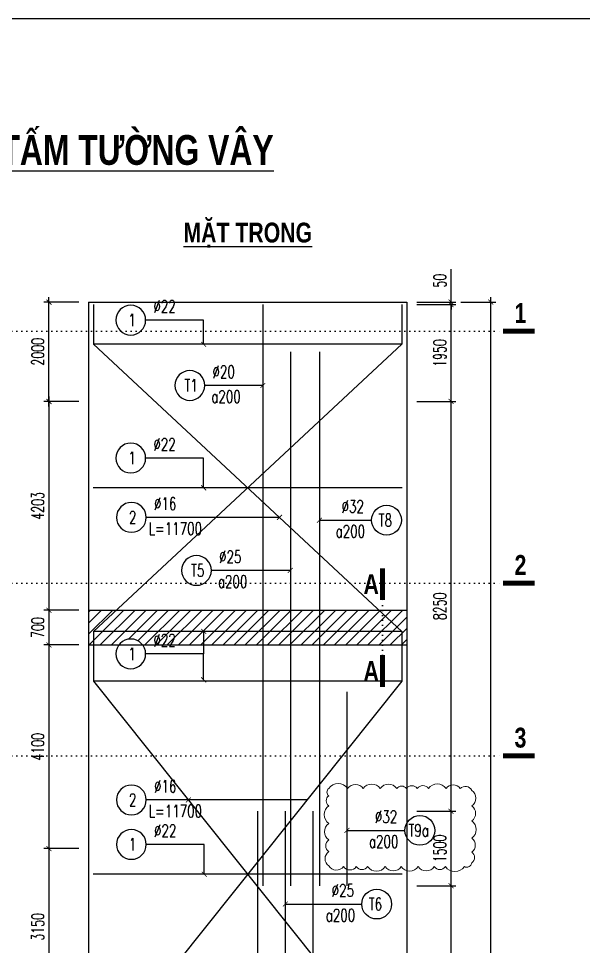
# Model space of a CAD drawing. Header units: millimetres. Extents: x -143570 to 58447, y -1448440 to -1202244.
# Drawn here: x -100373 to -89001, y -1401782 to -1383100 of the extents above; entities that cross this region are included whole.
import ezdxf
from ezdxf.enums import TextEntityAlignment as Align

# ---------------------------------------------------------------- set-up
doc = ezdxf.new("R2010")
doc.units = ezdxf.units.MM
doc.header["$LTSCALE"] = 30
doc.header["$PDMODE"] = 3
doc.linetypes.add('DOT', pattern=[0.25, 0, -0.25])
doc.layers.get('0').update_dxf_attribs({"lineweight": 9})
doc.layers.get('Defpoints').update_dxf_attribs({"lineweight": 9})
for name, color, linetype in [('ccu11-Chidan', 9, 'Continuous'), ('ccu11-Cotthep', 9, 'Continuous'), ('ccu11-Dim', 8, 'Continuous'), ('ccu11-Hatch', 8, 'Continuous'), ('ccu11-Manh', 8, 'Continuous'), ('ccu11-Text', 31, 'Continuous'), ('ccu11-Thay', 7, 'Continuous'), ('ccu11-Thep', 4, 'Continuous'), ('ccu11-Thepdai', 6, 'Continuous')]:
    doc.layers.add(name, color=color, linetype=linetype)
doc.styles.add('ccu11-dim', font='vnsimli.shx', dxfattribs={"width": 0.65, "bigfont": 'bigfont.shx'})
doc.styles.add('ccu11-VnAvH-B', font='')
doc.styles.add('ccu11-vnsimple', font='vnsimple.shx', dxfattribs={"bigfont": 'bigfont.shx'})
doc.styles.add('ccu11_simli', font='vnsimli.shx', dxfattribs={"width": 0.8})
doc.styles.add('VnHelvetlnsH', font='')
doc.styles.get('ccu11-VnAvH-B').set_extended_font_data('.VnAvantH', bold=True)
doc.styles.get('VnHelvetlnsH').set_extended_font_data('.VnHelvetInsH', bold=True)
doc.dimstyles.new('ccu11-100', dxfattribs={"dimscale": 100, "dimtxt": 2.5, "dimasz": 1, "dimexe": 1, "dimexo": 2, "dimgap": 1, "dimtad": 1, "dimdec": 0, "dimdsep": 46, "dimtxsty": 'ccu11-dim', "dimblk": 'ARCHTICK', "dimcen": -1, "dimdle": 1, "dimclrd": 256, "dimclre": 256, "dimclrt": 3, "dimadec": 0, "dimazin": 2, "dimtfac": 0.1, "dimtdec": 0, "dimtmove": 0, "dimatfit": 1, "dimldrblk": 'ARCHTICK', "dimfxl": 1, "dimtvp": 0.833333, "dimtolj": 1, "dimtzin": 12, "dimarcsym": 0})

# ---------------------------------------------------------------- blocks, each defined once
blk = doc.blocks.new('_ARCHTICK')
at = {"color": 0, "linetype": 'ByBlock', "const_width": 0.15}
blk.add_lwpolyline([(-0.5, -0.5), (0.5, 0.5)], dxfattribs=at)
blk = doc.blocks.new('*D383')
at = {"layer": 'ccu11-Dim', "lineweight": -2, "transparency": 16777216}
for p, q in [((-99161, -1390809), (-99861, -1390809)), ((-99761, -1390709), (-99761, -1395112)), ((-99162, -1395012), (-99861, -1395012))]:
    blk.add_line(p, q, dxfattribs=at)
at = {"layer": 'Defpoints', "color": 0, "transparency": 16777216}
for p in [(-98961, -1390809), (-99761, -1395012), (-98962, -1395012)]:
    blk.add_point(p, dxfattribs=at)
at = {"layer": 'ccu11-Dim', "lineweight": -2, "transparency": 16777216, "xscale": 100, "yscale": 100, "zscale": 100}
for p, rotation in [((-99761, -1390809), 90), ((-99761, -1395012), 270)]:
    blk.add_blockref('_ARCHTICK', p, dxfattribs=dict(at, rotation=rotation))
at = {"layer": 'ccu11-Dim', "color": 3, "transparency": 16777216, "insert": (-99986, -1392910), "char_height": 250, "attachment_point": 5, "rotation": 90, "style": 'ccu11-dim'}
blk.add_mtext('\\A1;4203', dxfattribs=at)
blk = doc.blocks.new('*D384')
at = {"layer": 'ccu11-Dim', "lineweight": -2, "transparency": 16777216}
for p, q in [((-91667, -1388809), (-91667, -1388145)), ((-92355, -1388809), (-91567, -1388809)), ((-91667, -1388859), (-91667, -1388809)), ((-92355, -1388859), (-91567, -1388859)), ((-91667, -1388859), (-91667, -1388959))]:
    blk.add_line(p, q, dxfattribs=at)
at = {"layer": 'Defpoints', "color": 0, "transparency": 16777216}
for p in [(-92555, -1388809), (-91667, -1388809), (-92555, -1388859)]:
    blk.add_point(p, dxfattribs=at)
at = {"layer": 'ccu11-Dim', "lineweight": -2, "transparency": 16777216, "xscale": 100, "yscale": 100, "zscale": 100}
for p, rotation in [((-91667, -1388809), 270), ((-91667, -1388859), 90)]:
    blk.add_blockref('_ARCHTICK', p, dxfattribs=dict(at, rotation=rotation))
at = {"layer": 'ccu11-Dim', "color": 3, "transparency": 16777216, "insert": (-91892, -1388377), "char_height": 250, "attachment_point": 5, "rotation": 90, "style": 'ccu11-dim'}
blk.add_mtext('\\A1;50', dxfattribs=at)
blk = doc.blocks.new('*D385')
at = {"layer": 'ccu11-Dim', "lineweight": -2, "transparency": 16777216}
for p, q in [((-91467, -1388809), (-90767, -1388809)), ((-90867, -1424908), (-90867, -1388709)), ((-91467, -1424808), (-90767, -1424808))]:
    blk.add_line(p, q, dxfattribs=at)
at = {"layer": 'Defpoints', "color": 0, "transparency": 16777216}
for p in [(-91667, -1388809), (-90867, -1388809), (-91667, -1424808)]:
    blk.add_point(p, dxfattribs=at)
at = {"layer": 'ccu11-Dim', "lineweight": -2, "transparency": 16777216, "xscale": 100, "yscale": 100, "zscale": 100}
for p, rotation in [((-90867, -1388809), 90), ((-90867, -1424808), 270)]:
    blk.add_blockref('_ARCHTICK', p, dxfattribs=dict(at, rotation=rotation))
at = {"layer": 'ccu11-Dim', "color": 3, "transparency": 16777216, "insert": (-91092, -1406809), "char_height": 250, "attachment_point": 5, "rotation": 90, "style": 'ccu11-dim'}
blk.add_mtext('\\A1;36000', dxfattribs=at)
blk = doc.blocks.new('SHD')
at = {"layer": 'ccu11-Cotthep'}
blk.add_circle((300, 0), 300, dxfattribs=at)
at = {"layer": 'ccu11-Cotthep', "color": 31, "style": 'ccu11_simli', "width": 0.8}
blk.add_attdef('DK', text='', height=250, dxfattribs=at).set_placement((-101, 65), align=Align.BOTTOM_RIGHT)
blk.add_attdef('KH', text='', height=250, dxfattribs=at).set_placement((300, 0), align=Align.MIDDLE)
blk.add_attdef('KC', text='', height=250, dxfattribs=at).set_placement((-101, -142), align=Align.TOP_RIGHT)
blk = doc.blocks.new('*D340')
at = {"layer": 'ccu11-Dim', "lineweight": -2, "transparency": 16777216}
for p, q in [((-99162, -1395712), (-99861, -1395712)), ((-99761, -1395612), (-99761, -1399912)), ((-99161, -1399812), (-99861, -1399812))]:
    blk.add_line(p, q, dxfattribs=at)
at = {"layer": 'Defpoints', "color": 0, "transparency": 16777216}
for p in [(-98962, -1395712), (-99761, -1399812), (-98961, -1399812)]:
    blk.add_point(p, dxfattribs=at)
at = {"layer": 'ccu11-Dim', "lineweight": -2, "transparency": 16777216, "xscale": 100, "yscale": 100, "zscale": 100}
for p, rotation in [((-99761, -1395712), 90), ((-99761, -1399812), 270)]:
    blk.add_blockref('_ARCHTICK', p, dxfattribs=dict(at, rotation=rotation))
at = {"layer": 'ccu11-Dim', "color": 3, "transparency": 16777216, "insert": (-99986, -1397762), "char_height": 250, "attachment_point": 5, "rotation": 90, "style": 'ccu11-dim'}
blk.add_mtext('\\A1;4100', dxfattribs=at)
blk = doc.blocks.new('*D341')
at = {"layer": 'ccu11-Dim', "lineweight": -2, "transparency": 16777216}
for p, q in [((-99161, -1388809), (-99861, -1388809)), ((-99761, -1390909), (-99761, -1388709)), ((-99161, -1390809), (-99861, -1390809))]:
    blk.add_line(p, q, dxfattribs=at)
at = {"layer": 'Defpoints', "color": 0, "transparency": 16777216}
for p in [(-99761, -1388809), (-98961, -1388809), (-98961, -1390809)]:
    blk.add_point(p, dxfattribs=at)
at = {"layer": 'ccu11-Dim', "lineweight": -2, "transparency": 16777216, "xscale": 100, "yscale": 100, "zscale": 100}
for p, rotation in [((-99761, -1388809), 90), ((-99761, -1390809), 270)]:
    blk.add_blockref('_ARCHTICK', p, dxfattribs=dict(at, rotation=rotation))
at = {"layer": 'ccu11-Dim', "color": 3, "transparency": 16777216, "insert": (-99986, -1389809), "char_height": 250, "attachment_point": 5, "rotation": 90, "style": 'ccu11-dim'}
blk.add_mtext('\\A1;2000', dxfattribs=at)
blk = doc.blocks.new('*D342')
at = {"layer": 'ccu11-Dim', "lineweight": -2, "transparency": 16777216}
for p, q in [((-99761, -1394912), (-99761, -1395812)), ((-99162, -1395012), (-99861, -1395012)), ((-99162, -1395712), (-99861, -1395712))]:
    blk.add_line(p, q, dxfattribs=at)
at = {"layer": 'Defpoints', "color": 0, "transparency": 16777216}
for p in [(-98962, -1395012), (-99761, -1395712), (-98962, -1395712)]:
    blk.add_point(p, dxfattribs=at)
at = {"layer": 'ccu11-Dim', "lineweight": -2, "transparency": 16777216, "xscale": 100, "yscale": 100, "zscale": 100}
for p, rotation in [((-99761, -1395012), 90), ((-99761, -1395712), 270)]:
    blk.add_blockref('_ARCHTICK', p, dxfattribs=dict(at, rotation=rotation))
at = {"layer": 'ccu11-Dim', "color": 3, "transparency": 16777216, "insert": (-99986, -1395362), "char_height": 250, "attachment_point": 5, "rotation": 90, "style": 'ccu11-dim'}
blk.add_mtext('\\A1;700', dxfattribs=at)
blk = doc.blocks.new('*D343')
at = {"layer": 'ccu11-Dim', "lineweight": -2, "transparency": 16777216}
for p, q in [((-99161, -1399812), (-99861, -1399812)), ((-99761, -1399712), (-99761, -1403062)), ((-99161, -1402962), (-99861, -1402962))]:
    blk.add_line(p, q, dxfattribs=at)
at = {"layer": 'Defpoints', "color": 0, "transparency": 16777216}
for p in [(-98961, -1399812), (-99761, -1402962), (-98961, -1402962)]:
    blk.add_point(p, dxfattribs=at)
at = {"layer": 'ccu11-Dim', "lineweight": -2, "transparency": 16777216, "xscale": 100, "yscale": 100, "zscale": 100}
for p, rotation in [((-99761, -1399812), 90), ((-99761, -1402962), 270)]:
    blk.add_blockref('_ARCHTICK', p, dxfattribs=dict(at, rotation=rotation))
at = {"layer": 'ccu11-Dim', "color": 3, "transparency": 16777216, "insert": (-99986, -1401387), "char_height": 250, "attachment_point": 5, "rotation": 90, "style": 'ccu11-dim'}
blk.add_mtext('\\A1;3150', dxfattribs=at)
blk = doc.blocks.new('*D354')
at = {"layer": 'ccu11-Dim', "lineweight": -2, "transparency": 16777216}
for p, q in [((-92355, -1400559), (-91567, -1400559)), ((-91667, -1409359), (-91667, -1400459)), ((-92355, -1409259), (-91567, -1409259))]:
    blk.add_line(p, q, dxfattribs=at)
at = {"layer": 'Defpoints', "color": 0, "transparency": 16777216}
for p in [(-92555, -1400559), (-91667, -1400559), (-92555, -1409259)]:
    blk.add_point(p, dxfattribs=at)
at = {"layer": 'ccu11-Dim', "lineweight": -2, "transparency": 16777216, "xscale": 100, "yscale": 100, "zscale": 100}
for p, rotation in [((-91667, -1400559), 90), ((-91667, -1409259), 270)]:
    blk.add_blockref('_ARCHTICK', p, dxfattribs=dict(at, rotation=rotation))
at = {"layer": 'ccu11-Dim', "color": 3, "transparency": 16777216, "insert": (-91892, -1404909), "char_height": 250, "attachment_point": 5, "rotation": 90, "style": 'ccu11-dim'}
blk.add_mtext('\\A1;8700', dxfattribs=at)
blk = doc.blocks.new('*D355')
at = {"layer": 'ccu11-Dim', "lineweight": -2, "transparency": 16777216}
for p, q in [((-92355, -1399059), (-91567, -1399059)), ((-91667, -1400659), (-91667, -1398959)), ((-92355, -1400559), (-91567, -1400559))]:
    blk.add_line(p, q, dxfattribs=at)
at = {"layer": 'Defpoints', "color": 0, "transparency": 16777216}
for p in [(-92555, -1399059), (-91667, -1399059), (-92555, -1400559)]:
    blk.add_point(p, dxfattribs=at)
at = {"layer": 'ccu11-Dim', "lineweight": -2, "transparency": 16777216, "xscale": 100, "yscale": 100, "zscale": 100}
for p, rotation in [((-91667, -1399059), 90), ((-91667, -1400559), 270)]:
    blk.add_blockref('_ARCHTICK', p, dxfattribs=dict(at, rotation=rotation))
at = {"layer": 'ccu11-Dim', "color": 3, "transparency": 16777216, "insert": (-91892, -1399809), "char_height": 250, "attachment_point": 5, "rotation": 90, "style": 'ccu11-dim'}
blk.add_mtext('\\A1;1500', dxfattribs=at)
blk = doc.blocks.new('*D356')
at = {"layer": 'ccu11-Dim', "lineweight": -2, "transparency": 16777216}
for p, q in [((-92355, -1390809), (-91567, -1390809)), ((-91667, -1399159), (-91667, -1390709)), ((-92355, -1399059), (-91567, -1399059))]:
    blk.add_line(p, q, dxfattribs=at)
at = {"layer": 'Defpoints', "color": 0, "transparency": 16777216}
for p in [(-92555, -1390809), (-91667, -1390809), (-92555, -1399059)]:
    blk.add_point(p, dxfattribs=at)
at = {"layer": 'ccu11-Dim', "lineweight": -2, "transparency": 16777216, "xscale": 100, "yscale": 100, "zscale": 100}
for p, rotation in [((-91667, -1390809), 90), ((-91667, -1399059), 270)]:
    blk.add_blockref('_ARCHTICK', p, dxfattribs=dict(at, rotation=rotation))
at = {"layer": 'ccu11-Dim', "color": 3, "transparency": 16777216, "insert": (-91892, -1394934), "char_height": 250, "attachment_point": 5, "rotation": 90, "style": 'ccu11-dim'}
blk.add_mtext('\\A1;8250', dxfattribs=at)
blk = doc.blocks.new('*D357')
at = {"layer": 'ccu11-Dim', "lineweight": -2, "transparency": 16777216}
for p, q in [((-91667, -1390909), (-91667, -1388759)), ((-92355, -1388859), (-91567, -1388859)), ((-92355, -1390809), (-91567, -1390809))]:
    blk.add_line(p, q, dxfattribs=at)
at = {"layer": 'Defpoints', "color": 0, "transparency": 16777216}
for p in [(-92555, -1388859), (-91667, -1388859), (-92555, -1390809)]:
    blk.add_point(p, dxfattribs=at)
at = {"layer": 'ccu11-Dim', "lineweight": -2, "transparency": 16777216, "xscale": 100, "yscale": 100, "zscale": 100}
for p, rotation in [((-91667, -1388859), 90), ((-91667, -1390809), 270)]:
    blk.add_blockref('_ARCHTICK', p, dxfattribs=dict(at, rotation=rotation))
at = {"layer": 'ccu11-Dim', "color": 3, "transparency": 16777216, "insert": (-91892, -1389834), "char_height": 250, "attachment_point": 5, "rotation": 90, "style": 'ccu11-dim'}
blk.add_mtext('\\A1;1950', dxfattribs=at)
blk = doc.blocks.new('*U9')
at = {"color": 3, "linetype": 'DOT', "ltscale": 10}
blk.add_line((0, 451), (0, 1283), dxfattribs=at)
at = {"color": 4, "const_width": 75}
for points in [[(0, 1763), (0, 1283)], [(0, 451), (0, -29)]]:
    blk.add_lwpolyline(points, dxfattribs=at)
at = {"color": 31, "style": 'VnHelvetlnsH'}
for tag, p in [('MC1', (-172, 1523)), ('MC2', (-172, 211))]:
    blk.add_attdef(tag, text='', height=300, dxfattribs=at).set_placement(p, align=Align.MIDDLE_CENTER)
blk = doc.blocks.new('*U271')
at = {"color": 3, "linetype": 'DOT', "ltscale": 10}
blk.add_line((-2125, 0), (12722, 0), dxfattribs=at)
at = {"color": 4, "const_width": 75}
for points in [[(-2605, 0), (-2125, 0)], [(12722, 0), (13201, 0)]]:
    blk.add_lwpolyline(points, dxfattribs=at)
at = {"color": 31, "style": 'VnHelvetlnsH'}
for tag, p in [('MC3', (-2341, 274)), ('MC4', (12985, 274))]:
    blk.add_attdef(tag, text='', height=300, dxfattribs=at).set_placement(p, align=Align.MIDDLE_CENTER)

msp = doc.modelspace()

# ---------------------------------------------------------------- hatches: boundary and pattern name
at = {"layer": 'ccu11-Hatch'}
h = msp.add_hatch(dxfattribs=at)
h.set_pattern_fill('ANSI31', color=256, scale=50)
h.set_pattern_definition([(45, (0, -173330.72), (-112.253202, 112.253202), [])])
h.paths.add_polyline_path([(-98403.64, -1395011.92), (-98961.46, -1395011.92), (-98961.46, -1395711.92), (-98861.46, -1395711.92), (-98861.46, -1395638.4), (-98861.46, -1395438.27)])
h.paths.add_polyline_path([(-95456.26, -1395438.27), (-98861.46, -1395438.27), (-98861.46, -1395711.92), (-98354.43, -1395711.92, -0.5002289), (-97874.29, -1395711.92), (-95456.26, -1395711.92)])
h.paths.add_polyline_path([(-95456.26, -1395011.92), (-98403.64, -1395011.92), (-98861.46, -1395438.27), (-95456.26, -1395438.27)])
h.paths.add_polyline_path([(-94901.26, -1395011.92), (-95456.26, -1395011.92), (-95456.26, -1395438.27), (-94901.26, -1395438.27)])
h.paths.add_polyline_path([(-94901.26, -1395438.27), (-95456.26, -1395438.27), (-95456.26, -1395711.92), (-94901.26, -1395711.92)])
h.paths.add_polyline_path([(-92655.26, -1395438.27), (-94901.26, -1395438.27), (-94901.26, -1395711.92), (-92655.26, -1395711.92), (-92655.26, -1395638.4)])
h.paths.add_polyline_path([(-93113.08, -1395011.92), (-94901.26, -1395011.92), (-94901.26, -1395438.27), (-92655.26, -1395438.27)])
h.paths.add_polyline_path([(-92555.26, -1395011.92), (-93113.08, -1395011.92), (-92655.26, -1395438.27), (-92655.26, -1395711.92), (-92555.26, -1395711.92)])
h.paths.add_polyline_path([(-94511.75, -1395497.33), (-93811.75, -1395497.33), (-93811.75, -1395122.33), (-94511.75, -1395122.33)], flags=9)
h.paths.add_polyline_path([(-93654, -1395272.33), (-93262.34, -1395272.33), (-93262.34, -1394897.33), (-93654, -1394897.33)], flags=9)

# ---------------------------------------------------------------- linework, layer by layer
at = {"layer": 'ccu11-Thay'}
for p, q in [((-98961.46, -1388808.59), (-98961.46, -1424808.63)), ((-98961.46, -1388808.59), (-92555.26, -1388808.59)), ((-92555.26, -1388808.59), (-92555.26, -1424808.63)), ((-98961.53, -1395011.92), (-92555.26, -1395011.92)), ((-98961.53, -1395711.92), (-92555.26, -1395711.92))]:
    msp.add_line(p, q, dxfattribs=at)
msp.add_lwpolyline([(-138866.43, -1383099.81), (-46466.43, -1383099.81), (-46466.43, -1448439.81), (-138866.43, -1448439.81)], close=True, dxfattribs=at)
at = {"layer": 'ccu11-Thep'}
for p, q in [((-95456.26, -1388858.59), (-95456.26, -1400558.59)), ((-94901.26, -1389808.59), (-94901.26, -1400558.59)), ((-94316.76, -1389808.59), (-94316.76, -1400558.59)), ((-94446.26, -1399058.59), (-94446.26, -1410758.59))]:
    msp.add_line(p, q, dxfattribs=at)
for points in [[(-93761.76, -1396658.59), (-93761.76, -1400558.59)], [(-95556.26, -1410758.59), (-95556.26, -1399058.59)], [(-95001.26, -1410758.59), (-95001.26, -1399058.59)]]:
    msp.add_lwpolyline(points, dxfattribs=at)
at = {"layer": 'ccu11-Thepdai', "ltscale": 25}
for p, q in [((-92655.26, -1389658.67), (-98861.46, -1389658.67)), ((-92648.88, -1392548.47), (-98867.84, -1392548.47)), ((-92655.26, -1395438.27), (-98861.46, -1395438.27)), ((-92655.26, -1396438.27), (-98861.46, -1396438.27)), ((-92648.88, -1400328.07), (-98867.84, -1400328.07))]:
    msp.add_line(p, q, dxfattribs=at)
for points in [[(-98861.46, -1388858.81), (-98861.46, -1389658.67), (-92655.26, -1395438.27), (-92655.26, -1396438.27)], [(-92655.26, -1388858.81), (-92655.26, -1389658.67), (-98861.46, -1395438.27), (-98861.46, -1396238.27)], [(-98861.46, -1395638.4), (-98861.46, -1396438.27), (-92655.26, -1404217.86), (-92655.26, -1405017.86)], [(-92655.26, -1395638.4), (-92655.26, -1396438.27), (-98861.46, -1404217.86), (-98861.46, -1405017.86)]]:
    msp.add_lwpolyline(points, dxfattribs=at)
at = {"layer": 'Defpoints', "color": 1}
msp.add_lwpolyline([(-94128.07, -1398602.06, -0.52056705), (-93748.3, -1398602.06, -0.52056705), (-93433.97, -1398602.06, -0.52056705), (-93093.92, -1398602.06, -0.52056705), (-92757.36, -1398602.06, -0.52056705), (-92565.05, -1398602.06, -0.52056705), (-92346.67, -1398602.06, -0.52056705), (-92118.01, -1398602.06, -0.52056705), (-91767.14, -1398602.06, -0.52056705), (-91481.24, -1398602.06, -0.52056705), (-91249.87, -1398640.07, -0.52056705), (-91249.87, -1398952.33, -0.52056705), (-91249.87, -1399254.98, -0.52056705), (-91249.87, -1399604.67, -0.52056705), (-91249.87, -1399880.72, -0.52056705), (-91249.87, -1400096.73, -0.52056705), (-91397.67, -1400175.31, -0.52056705), (-91779.92, -1400175.31, -0.52056705), (-92004.35, -1400175.31, -0.52056705), (-92329.04, -1400175.31, -0.52056705), (-92668.36, -1400175.31, -0.52056705), (-92989.86, -1400175.31, -0.52056705), (-93345.74, -1400175.31, -0.52056705), (-93574.28, -1400175.31, -0.52056705), (-93829.84, -1400175.31, -0.52056705), (-94128.07, -1400159.35, -0.52056705), (-94128.07, -1399872.4, -0.52056705), (-94128.07, -1399636.69, -0.52056705), (-94128.07, -1399307.46, -0.52056705), (-94128.07, -1398948.92, -0.52056705), (-94128.07, -1398747.69, -0.52056705)], format="xyb", close=True, dxfattribs=at)

# ---------------------------------------------------------------- block references
at = {"layer": 'ccu11-Chidan'}
ref = msp.add_blockref('*U271', (-107582.93, -1389395.57), dxfattribs=dict(at, xscale=1.333333333335759, yscale=1.333333333335759, zscale=1.333333333335759))
ref.add_attrib('MC4', '1', dxfattribs={"layer": '0', "color": 31, "height": 400, "style": 'ccu11-VnAvH-B', "width": 0.8}).set_placement((-90269.21, -1389030.04), align=Align.MIDDLE_CENTER)
ref.add_attrib('MC3', '1', dxfattribs={"layer": '0', "color": 31, "height": 400, "style": 'ccu11-VnAvH-B', "width": 0.8}).set_placement((-110704.28, -1389030.04), align=Align.MIDDLE_CENTER)
ref = msp.add_blockref('*U271', (-107582.93, -1394466.5), dxfattribs=dict(at, xscale=1.333333333335759, yscale=1.333333333335759, zscale=1.333333333335759))
ref.add_attrib('MC4', '2', dxfattribs={"layer": '0', "color": 31, "height": 400, "style": 'ccu11-VnAvH-B', "width": 0.8}).set_placement((-90269.21, -1394100.97), align=Align.MIDDLE_CENTER)
ref.add_attrib('MC3', '2', dxfattribs={"layer": '0', "color": 31, "height": 400, "style": 'ccu11-VnAvH-B', "width": 0.8}).set_placement((-110704.28, -1394100.97), align=Align.MIDDLE_CENTER)
ref = msp.add_blockref('*U9', (-93044.28, -1396517.99), dxfattribs=dict(at, xscale=1.333333333335759, yscale=1.333333333335759, zscale=1.333333333335759))
ref.add_attrib('MC2', 'A', dxfattribs={"layer": '0', "color": 31, "height": 400, "style": 'ccu11-VnAvH-B', "width": 0.8}).set_placement((-93274.09, -1396236.24), align=Align.MIDDLE_CENTER)
ref.add_attrib('MC1', 'A', dxfattribs={"layer": '0', "color": 31, "height": 400, "style": 'ccu11-VnAvH-B', "width": 0.8}).set_placement((-93274.09, -1394486.86), align=Align.MIDDLE_CENTER)
ref = msp.add_blockref('*U271', (-107582.93, -1397942.78), dxfattribs=dict(at, xscale=1.333333333335759, yscale=1.333333333335759, zscale=1.333333333335759))
ref.add_attrib('MC4', '3', dxfattribs={"layer": '0', "color": 31, "height": 400, "style": 'ccu11-VnAvH-B', "width": 0.8}).set_placement((-90269.21, -1397577.25), align=Align.MIDDLE_CENTER)
ref.add_attrib('MC3', '3', dxfattribs={"layer": '0', "color": 31, "height": 400, "style": 'ccu11-VnAvH-B', "width": 0.8}).set_placement((-110704.28, -1397577.25), align=Align.MIDDLE_CENTER)
at = {"layer": 'ccu11-Cotthep'}
ref = msp.add_blockref('SHD', (-97814.39, -1389171.27), dxfattribs=dict(at, xscale=-1))
ref.add_attrib('KH', '1', dxfattribs={"color": 31, "height": 250, "style": 'ccu11-vnsimple', "width": 0.7}).set_placement((-98089.39, -1389171.27), align=Align.MIDDLE_CENTER)
ref.add_attrib('DK', '`22', dxfattribs={"color": 31, "height": 250, "style": 'ccu11-vnsimple', "width": 0.7}).set_placement((-97433.6, -1389096.27), align=Align.BOTTOM_CENTER)
ref = msp.add_blockref('SHD', (-96624.35, -1390486.84), dxfattribs=dict(at, xscale=-1))
ref.add_attrib('KH', 'T1', dxfattribs={"color": 31, "height": 250, "style": 'ccu11-vnsimple', "width": 0.7}).set_placement((-96899.35, -1390486.84), align=Align.MIDDLE_CENTER)
ref.add_attrib('KC', 'a200', dxfattribs={"color": 31, "height": 250, "style": 'ccu11-vnsimple', "width": 0.7}).set_placement((-96195.77, -1390586.84), align=Align.TOP_CENTER)
ref.add_attrib('DK', '`20', dxfattribs={"color": 31, "height": 250, "style": 'ccu11-vnsimple', "width": 0.7}).set_placement((-96243.57, -1390411.84), align=Align.BOTTOM_CENTER)
ref = msp.add_blockref('SHD', (-97814.36, -1391948.07), dxfattribs=dict(at, xscale=-1))
ref.add_attrib('KH', '1', dxfattribs={"color": 31, "height": 250, "style": 'ccu11-vnsimple', "width": 0.7}).set_placement((-98089.36, -1391948.07), align=Align.MIDDLE_CENTER)
ref.add_attrib('DK', '`22', dxfattribs={"color": 31, "height": 250, "style": 'ccu11-vnsimple', "width": 0.7}).set_placement((-97433.58, -1391873.07), align=Align.BOTTOM_CENTER)
ref = msp.add_blockref('SHD', (-97801.4, -1393143.05), dxfattribs=dict(at, xscale=-1))
ref.add_attrib('KH', '2', dxfattribs={"color": 31, "height": 250, "style": 'ccu11-vnsimple', "width": 0.7}).set_placement((-98076.4, -1393143.05), align=Align.MIDDLE_CENTER)
ref.add_attrib('KC', 'L=11700', dxfattribs={"color": 31, "height": 250, "style": 'ccu11-vnsimple', "width": 0.7}).set_placement((-97215.49, -1393243.05), align=Align.TOP_CENTER)
ref.add_attrib('DK', '`16', dxfattribs={"color": 31, "height": 250, "style": 'ccu11-vnsimple', "width": 0.7}).set_placement((-97420.62, -1393068.05), align=Align.BOTTOM_CENTER)
ref = msp.add_blockref('SHD', (-93264.55, -1393198.99), dxfattribs=at)
ref.add_attrib('KH', 'T8', dxfattribs={"color": 31, "height": 250, "style": 'ccu11-vnsimple', "width": 0.7}).set_placement((-92989.55, -1393198.99), align=Align.MIDDLE_CENTER)
ref.add_attrib('KC', 'a200', dxfattribs={"color": 31, "height": 250, "style": 'ccu11-vnsimple', "width": 0.7}).set_placement((-93693.13, -1393298.99), align=Align.TOP_CENTER)
ref.add_attrib('DK', '`32', dxfattribs={"color": 31, "height": 250, "style": 'ccu11-vnsimple', "width": 0.7}).set_placement((-93645.33, -1393123.99), align=Align.BOTTOM_CENTER)
ref = msp.add_blockref('SHD', (-96491.91, -1394210.91), dxfattribs=dict(at, xscale=-1))
ref.add_attrib('KH', 'T5', dxfattribs={"color": 31, "height": 250, "style": 'ccu11-vnsimple', "width": 0.7}).set_placement((-96766.91, -1394210.91), align=Align.MIDDLE_CENTER)
ref.add_attrib('KC', 'a200', dxfattribs={"color": 31, "height": 250, "style": 'ccu11-vnsimple', "width": 0.7}).set_placement((-96063.33, -1394310.91), align=Align.TOP_CENTER)
ref.add_attrib('DK', '`25', dxfattribs={"color": 31, "height": 250, "style": 'ccu11-vnsimple', "width": 0.7}).set_placement((-96111.12, -1394135.91), align=Align.BOTTOM_CENTER)
ref = msp.add_blockref('SHD', (-97814.36, -1395891.83), dxfattribs=dict(at, xscale=-1))
ref.add_attrib('KH', '1', dxfattribs={"color": 31, "height": 250, "style": 'ccu11-vnsimple', "width": 0.7}).set_placement((-98089.36, -1395891.83), align=Align.MIDDLE_CENTER)
ref.add_attrib('DK', '`22', dxfattribs={"color": 31, "height": 250, "style": 'ccu11-vnsimple', "width": 0.7}).set_placement((-97433.58, -1395816.83), align=Align.BOTTOM_CENTER)
ref = msp.add_blockref('SHD', (-97801.13, -1398832.18), dxfattribs=dict(at, xscale=-1))
ref.add_attrib('KH', '2', dxfattribs={"color": 31, "height": 250, "style": 'ccu11-vnsimple', "width": 0.7}).set_placement((-98076.13, -1398832.18), align=Align.MIDDLE_CENTER)
ref.add_attrib('KC', 'L=11700', dxfattribs={"color": 31, "height": 250, "style": 'ccu11-vnsimple', "width": 0.7}).set_placement((-97215.21, -1398932.18), align=Align.TOP_CENTER)
ref.add_attrib('DK', '`16', dxfattribs={"color": 31, "height": 250, "style": 'ccu11-vnsimple', "width": 0.7}).set_placement((-97420.34, -1398757.18), align=Align.BOTTOM_CENTER)
ref = msp.add_blockref('SHD', (-92593.67, -1399445.35), dxfattribs=at)
ref.add_attrib('KH', 'T9a', dxfattribs={"color": 31, "height": 250, "style": 'ccu11-vnsimple', "width": 0.7}).set_placement((-92318.67, -1399445.35), align=Align.MIDDLE_CENTER)
ref.add_attrib('KC', 'a200', dxfattribs={"color": 31, "height": 250, "style": 'ccu11-vnsimple', "width": 0.7}).set_placement((-93022.25, -1399545.35), align=Align.TOP_CENTER)
ref.add_attrib('DK', '`32', dxfattribs={"color": 31, "height": 250, "style": 'ccu11-vnsimple', "width": 0.7}).set_placement((-92974.45, -1399370.35), align=Align.BOTTOM_CENTER)
ref = msp.add_blockref('SHD', (-97801.4, -1399727.67), dxfattribs=dict(at, xscale=-1))
ref.add_attrib('KH', '1', dxfattribs={"color": 31, "height": 250, "style": 'ccu11-vnsimple', "width": 0.7}).set_placement((-98076.4, -1399727.67), align=Align.MIDDLE_CENTER)
ref.add_attrib('DK', '`22', dxfattribs={"color": 31, "height": 250, "style": 'ccu11-vnsimple', "width": 0.7}).set_placement((-97420.62, -1399652.67), align=Align.BOTTOM_CENTER)
ref = msp.add_blockref('SHD', (-93463.53, -1400928.88), dxfattribs=at)
ref.add_attrib('KH', 'T6', dxfattribs={"color": 31, "height": 250, "style": 'ccu11-vnsimple', "width": 0.7}).set_placement((-93188.53, -1400928.88), align=Align.MIDDLE_CENTER)
ref.add_attrib('KC', 'a200', dxfattribs={"color": 31, "height": 250, "style": 'ccu11-vnsimple', "width": 0.7}).set_placement((-93892.11, -1401028.88), align=Align.TOP_CENTER)
ref.add_attrib('DK', '`25', dxfattribs={"color": 31, "height": 250, "style": 'ccu11-vnsimple', "width": 0.7}).set_placement((-93844.31, -1400853.88), align=Align.BOTTOM_CENTER)

# ---------------------------------------------------------------- texts
at = {"layer": 'ccu11-Text', "style": 'ccu11-VnAvH-B', "width": 0.8}
msp.add_text('%%Uchi tiÕt mÆt ®øng tÊm t\xadêng v©y', height=600, dxfattribs=at).set_placement((-101267.08, -1386045.41), align=Align.CENTER)
at = {"layer": 'ccu11-Text', "color": 2, "style": 'ccu11-VnAvH-B', "width": 0.8}
msp.add_text('%%UmÆt trong', height=400, dxfattribs=at).set_placement((-95758.36, -1387608.59), align=Align.CENTER)

# ---------------------------------------------------------------- dimensions: what is measured, and where the dimension line sits
at = {"layer": 'ccu11-Dim'}
for base, p1, p2, angle, picture, middle in [((-91667.26, -1388808.59), (-92555.26, -1388858.59), (-92555.26, -1388808.59), 90, '*D384', (-91892.26, -1388377.04)), ((-90867.26, -1388808.59), (-91667.26, -1424808.46), (-91667.26, -1388808.59), 270, '*D385', (-91092.26, -1406808.52)), ((-99761.46, -1395011.92), (-98961.46, -1390808.59), (-98961.53, -1395011.92), 90, '*D383', (-99986.46, -1392910.25)), ((-99761.46, -1399811.59), (-98961.53, -1395711.92), (-98961.46, -1399811.59), 90, '*D340', (-99986.46, -1397761.75))]:
    dim = msp.add_linear_dim(base=base, p1=p1, p2=p2, angle=angle, dimstyle='ccu11-100', dxfattribs=at)
    dim.commit()
    dim.dimension.update_dxf_attribs({"geometry": picture, "text_midpoint": middle})
for base, p1, p2, picture, middle in [((-99761.46, -1388808.59), (-98961.46, -1390808.59), (-98961.46, -1388808.59), '*D341', (-99986.46, -1389808.59)), ((-91667.26, -1388858.59), (-92555.26, -1390808.59), (-92555.26, -1388858.59), '*D357', (-91892.26, -1389833.59)), ((-91667.26, -1390808.59), (-92555.26, -1399058.59), (-92555.26, -1390808.59), '*D356', (-91892.26, -1394933.59)), ((-99761.46, -1395711.92), (-98961.53, -1395011.92), (-98961.53, -1395711.92), '*D342', (-99986.46, -1395361.92)), ((-91667.26, -1399058.59), (-92555.26, -1400558.59), (-92555.26, -1399058.59), '*D355', (-91892.26, -1399808.59)), ((-99761.39, -1402961.92), (-98961.46, -1399811.59), (-98961.46, -1402961.92), '*D343', (-99986.39, -1401386.75)), ((-91667.26, -1400558.59), (-92555.26, -1409258.59), (-92555.26, -1400558.59), '*D354', (-91892.26, -1404908.59))]:
    dim = msp.add_linear_dim(base=base, p1=p1, p2=p2, angle=90, dimstyle='ccu11-100', override={"dimtmove": 1}, dxfattribs=at)
    dim.commit()
    dim.dimension.update_dxf_attribs({"geometry": picture, "text_midpoint": middle})

# ---------------------------------------------------------------- leaders
at = {"layer": 'ccu11-Manh'}
for points, override in [([(-96646.36, -1389658.67), (-96646.36, -1389171.27), (-97814.36, -1389171.27)], {"dimgap": 1, "dimtad": 0, "dimfxl": 3, "dimfxlon": 1, "dimtfill": 1, "dimarcsym": 1}), ([(-95456.26, -1390486.84), (-96624.35, -1390486.84)], {"dimgap": 1, "dimtad": 0, "dimfxl": 3, "dimfxlon": 1, "dimtfill": 1, "dimarcsym": 1}), ([(-96646.36, -1392548.47), (-96646.36, -1391948.07), (-97814.36, -1391948.07)], {"dimgap": 1, "dimtad": 0, "dimfxl": 3, "dimfxlon": 1, "dimtfill": 1, "dimarcsym": 1}), ([(-95120.53, -1393142.58), (-97801.4, -1393143.05)], {"dimtad": 0, "dimfxl": 3, "dimfxlon": 1, "dimtfill": 1, "dimarcsym": 1}), ([(-96396.56, -1393143.05), (-97801.4, -1393143.05)], {"dimtad": 0, "dimfxl": 3, "dimfxlon": 1, "dimtfill": 1, "dimarcsym": 1}), ([(-94316.76, -1393198.99), (-93264.55, -1393198.99)], {"dimgap": 1, "dimtad": 0, "dimfxl": 3, "dimfxlon": 1, "dimtfill": 1, "dimarcsym": 1}), ([(-94901.26, -1394210.91), (-96491.91, -1394210.91)], {"dimgap": 1, "dimtad": 0, "dimfxl": 3, "dimfxlon": 1, "dimtfill": 1, "dimarcsym": 1}), ([(-96646.36, -1395438.27), (-96646.36, -1395891.83), (-97814.36, -1395891.83)], {"dimgap": 1, "dimtad": 0, "dimfxl": 3, "dimfxlon": 1, "dimtfill": 1, "dimarcsym": 1}), ([(-96646.36, -1396413.67), (-96646.36, -1395891.83), (-97814.36, -1395891.83)], {"dimgap": 1, "dimtad": 0, "dimfxl": 3, "dimfxlon": 1, "dimtfill": 1, "dimarcsym": 1}), ([(-94565, -1398832.17), (-97801.4, -1398831.61)], {"dimtad": 0, "dimfxl": 3, "dimfxlon": 1, "dimtfill": 1, "dimarcsym": 1}), ([(-96951.71, -1398832.18), (-97801.13, -1398832.18)], {"dimtad": 0, "dimfxl": 3, "dimfxlon": 1, "dimtfill": 1, "dimarcsym": 1}), ([(-93761.76, -1399445.35), (-92593.67, -1399445.35)], {"dimgap": 1, "dimtad": 0, "dimfxl": 3, "dimfxlon": 1, "dimtfill": 1, "dimarcsym": 1}), ([(-96633.4, -1400328.07), (-96633.4, -1399727.67), (-97801.4, -1399727.67)], {"dimgap": 1, "dimtad": 0, "dimfxl": 3, "dimfxlon": 1, "dimtfill": 1, "dimarcsym": 1}), ([(-95001.26, -1400928.88), (-93463.53, -1400928.88)], {"dimgap": 1, "dimtad": 0, "dimfxl": 3, "dimfxlon": 1, "dimtfill": 1, "dimarcsym": 1})]:
    msp.add_leader(points, dimstyle='ccu11-100', override=override, dxfattribs=at)

doc.saveas('drawing.dxf')
